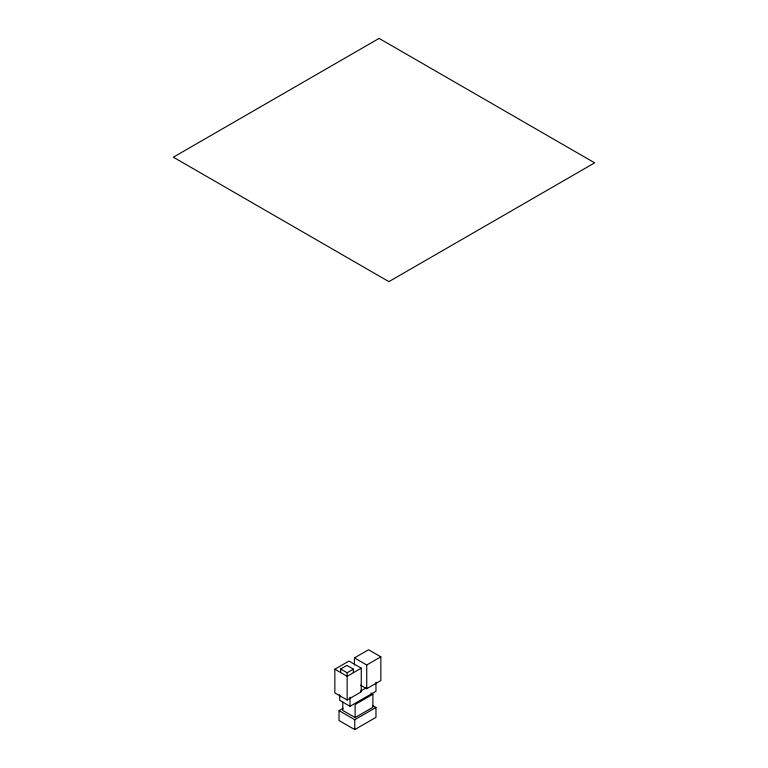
<?xml version="1.0" encoding="UTF-8"?>
<svg xmlns="http://www.w3.org/2000/svg" width="768" height="768" viewBox="0 0 768 768"><rect width="100%" height="100%" fill="white"/><g stroke="black" fill="none" stroke-linecap="round" stroke-linejoin="round"><path stroke-width="1.15" d="M334.848 669.206L348.97 661.066L361.258 668.15L361.258 691.862L347.136 700.013L334.848 692.918L334.848 669.206L347.136 676.301L361.258 668.15M354.442 665.011L354.442 657.898L368.563 649.747L380.842 656.842L380.842 680.554L366.73 688.704L360.586 685.152M340.656 672.557L340.656 669.005L346.896 665.395L353.376 669.139L353.376 672.701M340.656 669.005L347.136 672.749L353.376 669.139M354.442 657.898L366.73 664.992L380.842 656.842M360.384 691.2L366.614 687.6M373.018 705.773L375.965 707.472L375.965 717.35L354.749 729.6L339.043 720.528L339.043 710.65L343.085 708.317M339.734 694.675L339.734 700.358L349.997 706.282L375.965 691.296L375.965 682.205M355.114 717.562L372.902 707.28L372.902 694.243L355.114 704.515L355.114 717.562L342.787 710.448L342.787 702.144M339.043 710.65L354.749 719.722L375.965 707.472M370.858 693.062L372.902 694.243M366.73 664.992L366.73 688.704M354.749 719.722L354.749 729.6M349.997 697.2L349.997 706.282M347.136 672.749L347.136 700.013M379.104 38.4L173.347 157.19L388.896 281.635L594.653 162.845L379.104 38.4"/></g></svg>
